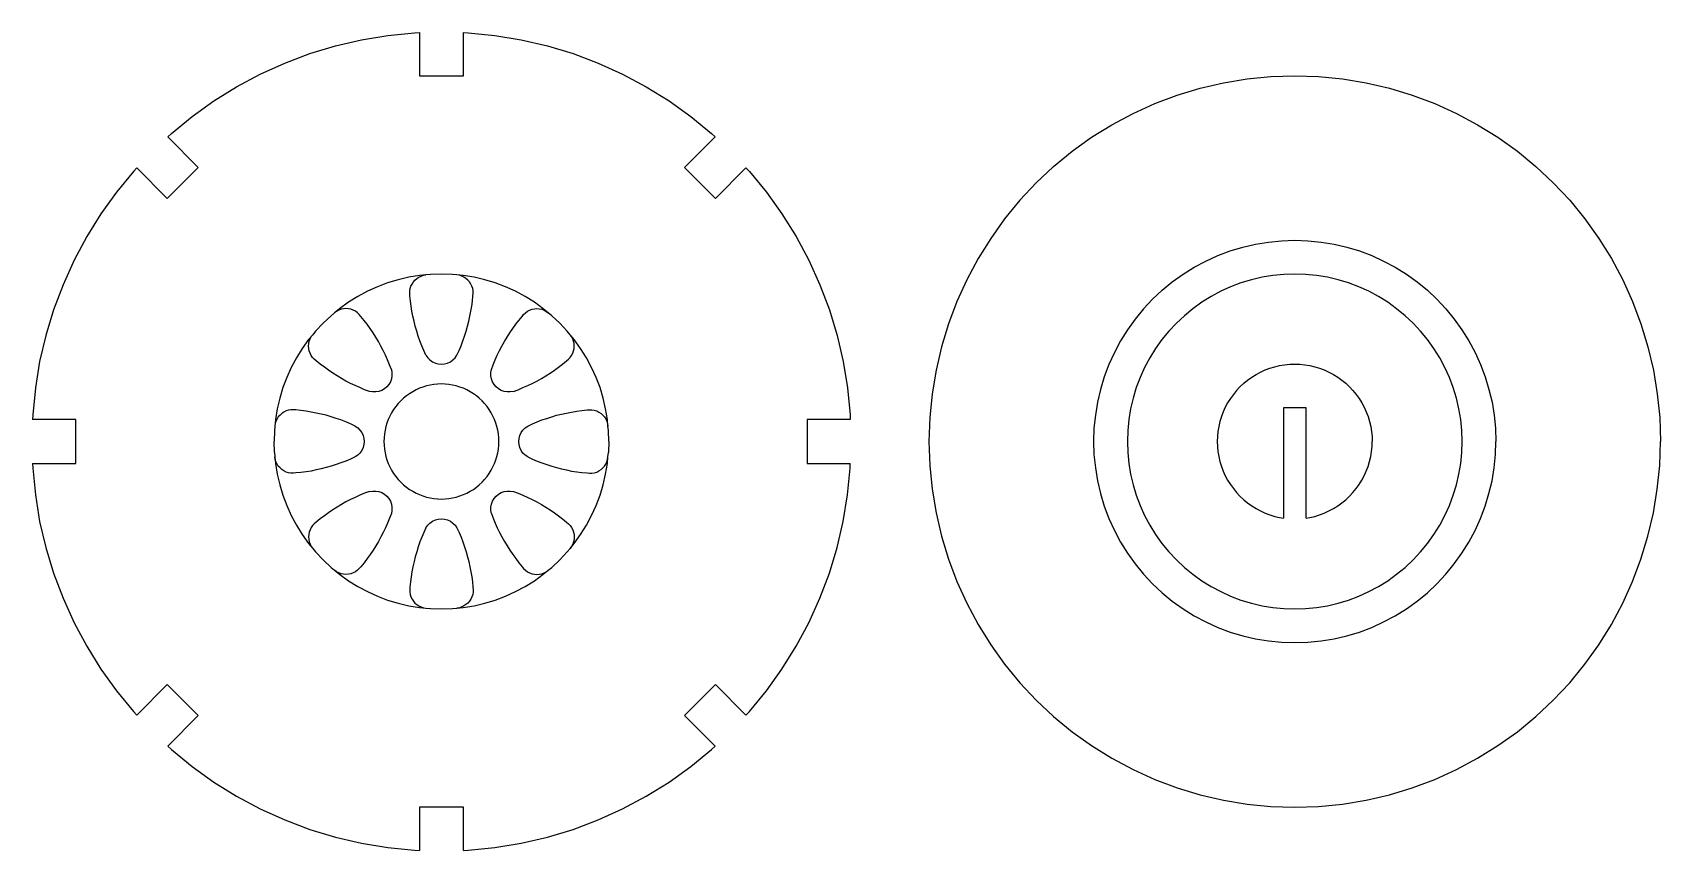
# Model space of a CAD drawing. Extents: x -264 to 264, y -276 to 276.
# Drawn here: x 111.2 to 254.2, y 204.6 to 276.5 of the extents above; entities that cross this region are included whole.
import ezdxf

# ---------------------------------------------------------------- set-up
doc = ezdxf.new("R2010")
doc.units = 0
doc.header["$MEASUREMENT"] = 0
doc.layers.get('0').update_dxf_attribs({"linetype": 'CONTINUOUS'})

msp = doc.modelspace()

# ---------------------------------------------------------------- linework, layer by layer
for p, q in [((140.1, 275.83), (142.42, 276.21)), ((142.42, 276.21), (144.76, 276.44)), ((144.76, 276.44), (145.19, 276.46)), ((145.19, 276.46), (145.19, 272.67)), ((149.04, 276.46), (149.47, 276.44)), ((149.04, 272.67), (149.04, 276.46)), ((149.47, 276.44), (151.81, 276.21)), ((151.81, 276.21), (154.13, 275.83)), ((133.35, 273.78), (135.55, 274.61)), ((135.55, 274.61), (137.8, 275.3)), ((137.8, 275.3), (140.1, 275.83)), ((154.13, 275.83), (156.42, 275.3)), ((156.42, 275.3), (158.68, 274.61)), ((158.68, 274.61), (160.88, 273.78)), ((131.2, 272.81), (133.35, 273.78)), ((160.88, 273.78), (163.02, 272.81)), ((127.13, 270.46), (129.13, 271.7)), ((129.13, 271.7), (131.2, 272.81)), ((145.19, 272.67), (149.04, 272.67)), ((163.02, 272.81), (165.1, 271.7)), ((165.1, 271.7), (167.1, 270.46)), ((213.74, 271.57), (215.79, 272.05)), ((215.79, 272.05), (217.86, 272.39)), ((217.86, 272.39), (219.95, 272.6)), ((219.95, 272.6), (222.05, 272.67)), ((222.05, 272.67), (224.15, 272.6)), ((224.15, 272.6), (226.24, 272.39)), ((226.24, 272.39), (228.32, 272.05)), ((228.32, 272.05), (230.36, 271.57)), ((125.22, 269.09), (127.13, 270.46)), ((167.1, 270.46), (169.01, 269.09)), ((207.85, 269.36), (209.76, 270.22)), ((209.76, 270.22), (211.73, 270.96)), ((211.73, 270.96), (213.74, 271.57)), ((230.36, 271.57), (232.37, 270.96)), ((232.37, 270.96), (234.34, 270.22)), ((234.34, 270.22), (236.26, 269.36)), ((123.4, 267.6), (125.22, 269.09)), ((169.01, 269.09), (170.83, 267.6)), ((205.99, 268.36), (207.85, 269.36)), ((236.26, 269.36), (238.11, 268.36)), ((123.08, 267.3), (123.4, 267.6)), ((170.83, 267.6), (171.14, 267.3)), ((204.21, 267.26), (205.99, 268.36)), ((238.11, 268.36), (239.89, 267.26)), ((125.76, 264.62), (123.08, 267.3)), ((171.14, 267.3), (168.46, 264.62)), ((200.88, 264.7), (202.5, 266.03)), ((202.5, 266.03), (204.21, 267.26)), ((239.89, 267.26), (241.6, 266.03)), ((241.6, 266.03), (243.23, 264.7)), ((120.36, 264.58), (120.07, 264.27)), ((120.36, 264.58), (123.04, 261.9)), ((123.04, 261.9), (125.76, 264.62)), ((168.46, 264.62), (171.18, 261.9)), ((171.18, 261.9), (173.86, 264.58)), ((173.86, 264.58), (174.16, 264.27)), ((199.34, 263.26), (200.88, 264.7)), ((243.23, 264.7), (244.76, 263.26)), ((120.07, 264.27), (118.58, 262.45)), ((174.16, 264.27), (175.65, 262.45)), ((199.34, 263.26), (197.9, 261.73)), ((244.76, 263.26), (246.2, 261.73)), ((118.58, 262.45), (117.21, 260.54)), ((175.65, 262.45), (177.02, 260.54)), ((197.9, 261.73), (196.57, 260.1)), ((246.2, 261.73), (247.53, 260.1)), ((117.21, 260.54), (115.96, 258.54)), ((177.02, 260.54), (178.27, 258.54)), ((196.57, 260.1), (195.35, 258.39)), ((247.53, 260.1), (248.76, 258.39)), ((115.96, 258.54), (114.85, 256.46)), ((178.27, 258.54), (179.37, 256.46)), ((195.35, 258.39), (194.24, 256.61)), ((216.37, 257.28), (217.48, 257.61)), ((217.48, 257.61), (218.6, 257.88)), ((218.6, 257.88), (219.75, 258.06)), ((219.75, 258.06), (220.9, 258.18)), ((220.9, 258.18), (222.05, 258.22)), ((222.05, 258.22), (223.21, 258.18)), ((223.21, 258.18), (224.36, 258.06)), ((224.36, 258.06), (225.5, 257.88)), ((225.5, 257.88), (226.62, 257.61)), ((226.62, 257.61), (227.73, 257.28)), ((248.76, 258.39), (249.86, 256.61)), ((114.85, 256.46), (113.88, 254.32)), ((179.37, 256.46), (180.35, 254.32)), ((194.24, 256.61), (193.25, 254.76)), ((213.22, 255.85), (214.24, 256.39)), ((214.24, 256.39), (215.29, 256.87)), ((215.29, 256.87), (216.37, 257.28)), ((227.73, 257.28), (228.81, 256.87)), ((228.81, 256.87), (229.86, 256.39)), ((229.86, 256.39), (230.88, 255.85)), ((249.86, 256.61), (250.86, 254.76)), ((142.39, 254.47), (141.49, 254.13)), ((143.31, 254.75), (142.39, 254.47)), ((144.25, 254.97), (143.31, 254.75)), ((145.19, 255.13), (144.25, 254.97)), ((144.53, 254.38), (144.65, 254.56)), ((144.65, 254.56), (144.79, 254.73)), ((144.79, 254.73), (144.95, 254.87)), ((144.95, 254.87), (145.14, 254.99)), ((145.14, 254.99), (145.33, 255.08)), ((145.75, 255.18), (145.19, 255.13)), ((145.33, 255.08), (145.54, 255.15)), ((145.54, 255.15), (145.75, 255.18)), ((146.15, 255.22), (145.75, 255.18)), ((147.11, 255.25), (146.15, 255.22)), ((148.08, 255.22), (147.11, 255.25)), ((148.47, 255.18), (148.08, 255.22)), ((149.03, 255.13), (148.47, 255.18)), ((148.69, 255.15), (148.47, 255.18)), ((148.9, 255.08), (148.69, 255.15)), ((149.09, 254.99), (148.9, 255.08)), ((149.98, 254.97), (149.03, 255.13)), ((149.27, 254.87), (149.09, 254.99)), ((149.44, 254.73), (149.27, 254.87)), ((149.58, 254.56), (149.44, 254.73)), ((149.7, 254.38), (149.58, 254.56)), ((150.92, 254.75), (149.98, 254.97)), ((151.84, 254.47), (150.92, 254.75)), ((152.74, 254.13), (151.84, 254.47)), ((193.25, 254.76), (192.38, 252.84)), ((210.4, 253.83), (211.3, 254.56)), ((211.3, 254.56), (212.24, 255.24)), ((212.24, 255.24), (213.22, 255.85)), ((217.33, 254.47), (216.42, 254.13)), ((218.25, 254.75), (217.33, 254.47)), ((219.18, 254.97), (218.25, 254.75)), ((220.13, 255.13), (219.18, 254.97)), ((221.09, 255.22), (220.13, 255.13)), ((222.05, 255.25), (221.09, 255.22)), ((223.01, 255.22), (222.05, 255.25)), ((223.97, 255.13), (223.01, 255.22)), ((224.92, 254.97), (223.97, 255.13)), ((225.86, 254.75), (224.92, 254.97)), ((226.78, 254.47), (225.86, 254.75)), ((227.68, 254.13), (226.78, 254.47)), ((230.88, 255.85), (231.86, 255.24)), ((231.86, 255.24), (232.8, 254.56)), ((232.8, 254.56), (233.7, 253.83)), ((250.86, 254.76), (251.72, 252.84)), ((113.88, 254.32), (113.05, 252.11)), ((139.76, 253.28), (138.95, 252.78)), ((140.61, 253.74), (139.76, 253.28)), ((141.49, 254.13), (140.61, 253.74)), ((144.33, 253.77), (144.37, 253.98)), ((144.33, 253.55), (144.33, 253.77)), ((144.35, 253.33), (144.33, 253.55)), ((144.39, 252.88), (144.35, 253.33)), ((144.37, 253.98), (144.44, 254.19)), ((144.44, 254.19), (144.53, 254.38)), ((149.79, 254.19), (149.7, 254.38)), ((149.86, 253.98), (149.79, 254.19)), ((149.83, 252.88), (149.88, 253.33)), ((149.89, 253.77), (149.86, 253.98)), ((149.88, 253.33), (149.9, 253.55)), ((149.9, 253.55), (149.89, 253.77)), ((153.62, 253.74), (152.74, 254.13)), ((154.46, 253.28), (153.62, 253.74)), ((155.28, 252.78), (154.46, 253.28)), ((180.35, 254.32), (181.18, 252.11)), ((209.56, 253.04), (210.4, 253.83)), ((214.7, 253.28), (213.88, 252.78)), ((215.55, 253.74), (214.7, 253.28)), ((216.42, 254.13), (215.55, 253.74)), ((228.55, 253.74), (227.68, 254.13)), ((229.4, 253.28), (228.55, 253.74)), ((230.22, 252.78), (229.4, 253.28)), ((233.7, 253.83), (234.54, 253.04)), ((113.05, 252.11), (112.37, 249.86)), ((137.73, 251.86), (137.42, 251.6)), ((138.16, 252.21), (137.73, 251.86)), ((137.91, 251.98), (137.73, 251.86)), ((138.1, 252.09), (137.91, 251.98)), ((138.3, 252.16), (138.1, 252.09)), ((138.95, 252.78), (138.16, 252.21)), ((138.52, 252.2), (138.3, 252.16)), ((138.73, 252.22), (138.52, 252.2)), ((138.95, 252.2), (138.73, 252.22)), ((139.16, 252.16), (138.95, 252.2)), ((139.37, 252.09), (139.16, 252.16)), ((139.56, 251.99), (139.37, 252.09)), ((139.74, 251.86), (139.56, 251.99)), ((139.89, 251.71), (139.74, 251.86)), ((140.03, 251.54), (139.89, 251.71)), ((144.45, 252.44), (144.39, 252.88)), ((144.52, 251.99), (144.45, 252.44)), ((144.61, 251.55), (144.52, 251.99)), ((149.62, 251.55), (149.7, 251.99)), ((149.7, 251.99), (149.77, 252.44)), ((149.77, 252.44), (149.83, 252.88)), ((154.2, 251.54), (154.33, 251.71)), ((154.33, 251.71), (154.49, 251.86)), ((154.49, 251.86), (154.67, 251.99)), ((154.67, 251.99), (154.86, 252.09)), ((154.86, 252.09), (155.07, 252.16)), ((155.07, 252.16), (155.28, 252.2)), ((156.06, 252.21), (155.28, 252.78)), ((155.28, 252.2), (155.5, 252.22)), ((155.5, 252.22), (155.71, 252.2)), ((155.71, 252.2), (155.92, 252.16)), ((155.92, 252.16), (156.13, 252.09)), ((156.5, 251.86), (156.06, 252.21)), ((156.13, 252.09), (156.32, 251.98)), ((156.32, 251.98), (156.5, 251.86)), ((156.81, 251.6), (156.5, 251.86)), ((181.18, 252.11), (181.86, 249.86)), ((192.38, 252.84), (191.64, 250.87)), ((208.77, 252.2), (208.04, 251.3)), ((209.56, 253.04), (208.77, 252.2)), ((213.1, 252.21), (212.36, 251.6)), ((213.88, 252.78), (213.1, 252.21)), ((231, 252.21), (230.22, 252.78)), ((231.74, 251.6), (231, 252.21)), ((234.54, 253.04), (235.33, 252.2)), ((235.33, 252.2), (236.06, 251.3)), ((251.72, 252.84), (252.46, 250.87)), ((136.06, 250.24), (135.81, 249.93)), ((136.06, 250.24), (136.72, 250.95)), ((137.42, 251.6), (136.72, 250.95)), ((140.32, 251.19), (140.03, 251.54)), ((140.59, 250.84), (140.32, 251.19)), ((140.86, 250.47), (140.59, 250.84)), ((141.11, 250.1), (140.86, 250.47)), ((144.71, 251.11), (144.61, 251.55)), ((144.82, 250.67), (144.71, 251.11)), ((144.94, 250.23), (144.82, 250.67)), ((145.08, 249.8), (144.94, 250.23)), ((149.15, 249.8), (149.28, 250.23)), ((149.28, 250.23), (149.41, 250.67)), ((149.41, 250.67), (149.52, 251.11)), ((149.52, 251.11), (149.62, 251.55)), ((153.12, 250.1), (153.37, 250.47)), ((153.37, 250.47), (153.64, 250.84)), ((153.64, 250.84), (153.91, 251.19)), ((153.91, 251.19), (154.2, 251.54)), ((157.51, 250.95), (156.81, 251.6)), ((158.17, 250.24), (157.51, 250.95)), ((158.42, 249.93), (158.17, 250.24)), ((191.64, 250.87), (191.03, 248.86)), ((207.36, 250.36), (206.75, 249.38)), ((208.04, 251.3), (207.36, 250.36)), ((211, 250.24), (210.39, 249.5)), ((211.66, 250.95), (211, 250.24)), ((212.36, 251.6), (211.66, 250.95)), ((232.45, 250.95), (231.74, 251.6)), ((233.1, 250.24), (232.45, 250.95)), ((233.72, 249.5), (233.1, 250.24)), ((236.06, 251.3), (236.74, 250.36)), ((236.74, 250.36), (237.35, 249.38)), ((252.46, 250.87), (253.07, 248.86)), ((112.37, 249.86), (111.83, 247.57)), ((135.45, 249.5), (134.89, 248.72)), ((135.81, 249.93), (135.45, 249.5)), ((135.45, 248.93), (135.46, 249.15)), ((135.46, 248.72), (135.45, 248.93)), ((135.46, 249.15), (135.51, 249.36)), ((135.51, 249.36), (135.58, 249.57)), ((135.58, 249.57), (135.68, 249.76)), ((135.68, 249.76), (135.81, 249.93)), ((141.35, 249.72), (141.11, 250.1)), ((141.58, 249.33), (141.35, 249.72)), ((141.8, 248.93), (141.58, 249.33)), ((142.01, 248.53), (141.8, 248.93)), ((145.23, 249.38), (145.08, 249.8)), ((145.39, 248.95), (145.23, 249.38)), ((145.57, 248.54), (145.39, 248.95)), ((148.66, 248.54), (148.84, 248.95)), ((148.84, 248.95), (149, 249.38)), ((149, 249.38), (149.15, 249.8)), ((152.22, 248.53), (152.42, 248.93)), ((152.42, 248.93), (152.64, 249.33)), ((152.64, 249.33), (152.88, 249.72)), ((152.88, 249.72), (153.12, 250.1)), ((158.78, 249.5), (158.42, 249.93)), ((158.55, 249.76), (158.42, 249.93)), ((158.65, 249.57), (158.55, 249.76)), ((158.72, 249.36), (158.65, 249.57)), ((158.77, 249.15), (158.72, 249.36)), ((158.78, 248.93), (158.77, 249.15)), ((158.77, 248.72), (158.78, 248.93)), ((159.34, 248.72), (158.78, 249.5)), ((181.86, 249.86), (182.39, 247.57)), ((191.03, 248.86), (190.55, 246.82)), ((206.75, 249.38), (206.21, 248.36)), ((210.39, 249.5), (209.83, 248.72)), ((234.28, 248.72), (233.72, 249.5)), ((237.35, 249.38), (237.89, 248.36)), ((253.07, 248.86), (253.55, 246.82)), ((111.83, 247.57), (111.45, 245.25)), ((134.38, 247.9), (133.93, 247.05)), ((134.89, 248.72), (134.38, 247.9)), ((135.5, 248.5), (135.46, 248.72)), ((135.58, 248.3), (135.5, 248.5)), ((135.68, 248.11), (135.58, 248.3)), ((135.8, 247.93), (135.68, 248.11)), ((135.95, 247.77), (135.8, 247.93)), ((136.12, 247.63), (135.95, 247.77)), ((136.47, 247.35), (136.12, 247.63)), ((136.83, 247.07), (136.47, 247.35)), ((142.21, 248.12), (142.01, 248.53)), ((142.39, 247.71), (142.21, 248.12)), ((142.56, 247.29), (142.39, 247.71)), ((145.75, 248.13), (145.57, 248.54)), ((145.75, 248.13), (145.91, 247.9)), ((145.91, 247.9), (146.1, 247.71)), ((146.1, 247.71), (146.33, 247.55)), ((146.33, 247.55), (146.58, 247.43)), ((146.58, 247.43), (146.84, 247.36)), ((146.84, 247.36), (147.11, 247.34)), ((147.11, 247.34), (147.39, 247.36)), ((147.39, 247.36), (147.65, 247.43)), ((147.65, 247.43), (147.9, 247.55)), ((147.9, 247.55), (148.12, 247.71)), ((148.12, 247.71), (148.32, 247.9)), ((148.32, 247.9), (148.47, 248.13)), ((148.47, 248.13), (148.66, 248.54)), ((151.67, 247.29), (151.84, 247.71)), ((151.84, 247.71), (152.02, 248.12)), ((152.02, 248.12), (152.22, 248.53)), ((157.4, 247.07), (157.76, 247.35)), ((157.76, 247.35), (158.11, 247.63)), ((158.11, 247.63), (158.28, 247.77)), ((158.28, 247.77), (158.42, 247.93)), ((158.42, 247.93), (158.55, 248.11)), ((158.55, 248.11), (158.65, 248.3)), ((158.65, 248.3), (158.72, 248.5)), ((158.72, 248.5), (158.77, 248.72)), ((159.85, 247.9), (159.34, 248.72)), ((160.3, 247.05), (159.85, 247.9)), ((182.39, 247.57), (182.78, 245.25)), ((206.21, 248.36), (205.73, 247.31)), ((209.32, 247.9), (208.87, 247.05)), ((209.83, 248.72), (209.32, 247.9)), ((221.16, 247.29), (221.61, 247.34)), ((221.61, 247.34), (222.05, 247.35)), ((222.05, 247.35), (222.5, 247.34)), ((222.5, 247.34), (222.94, 247.29)), ((234.78, 247.9), (234.28, 248.72)), ((235.24, 247.05), (234.78, 247.9)), ((237.89, 248.36), (238.37, 247.31)), ((133.53, 246.18), (133.19, 245.28)), ((133.93, 247.05), (133.53, 246.18)), ((137.19, 246.81), (136.83, 247.07)), ((137.57, 246.56), (137.19, 246.81)), ((137.95, 246.31), (137.57, 246.56)), ((138.34, 246.08), (137.95, 246.31)), ((138.73, 245.86), (138.34, 246.08)), ((142.72, 246.87), (142.56, 247.29)), ((142.72, 246.06), (142.63, 245.8)), ((142.72, 246.87), (142.77, 246.6)), ((142.77, 246.33), (142.72, 246.06)), ((142.77, 246.6), (142.77, 246.33)), ((151.46, 246.6), (151.51, 246.87)), ((151.46, 246.33), (151.46, 246.6)), ((151.51, 246.06), (151.46, 246.33)), ((151.51, 246.87), (151.67, 247.29)), ((151.6, 245.8), (151.51, 246.06)), ((155.49, 245.86), (155.89, 246.08)), ((155.89, 246.08), (156.28, 246.31)), ((156.28, 246.31), (156.66, 246.56)), ((156.66, 246.56), (157.03, 246.81)), ((157.03, 246.81), (157.4, 247.07)), ((160.7, 246.18), (160.3, 247.05)), ((161.04, 245.28), (160.7, 246.18)), ((190.55, 246.82), (190.21, 244.74)), ((205.32, 246.23), (204.99, 245.12)), ((205.73, 247.31), (205.32, 246.23)), ((208.47, 246.18), (208.13, 245.28)), ((208.87, 247.05), (208.47, 246.18)), ((217.57, 245.66), (217.91, 245.95)), ((217.91, 245.95), (218.27, 246.21)), ((218.27, 246.21), (218.65, 246.44)), ((218.65, 246.44), (219.04, 246.65)), ((219.04, 246.65), (219.45, 246.83)), ((219.45, 246.83), (219.87, 246.99)), ((219.87, 246.99), (220.29, 247.12)), ((220.29, 247.12), (220.72, 247.22)), ((220.72, 247.22), (221.16, 247.29)), ((222.94, 247.29), (223.38, 247.22)), ((223.38, 247.22), (223.81, 247.12)), ((223.81, 247.12), (224.24, 246.99)), ((224.24, 246.99), (224.65, 246.83)), ((224.65, 246.83), (225.06, 246.65)), ((225.06, 246.65), (225.45, 246.44)), ((225.45, 246.44), (225.83, 246.21)), ((225.83, 246.21), (226.19, 245.95)), ((226.19, 245.95), (226.54, 245.66)), ((235.63, 246.18), (235.24, 247.05)), ((235.97, 245.28), (235.63, 246.18)), ((238.37, 247.31), (238.78, 246.23)), ((238.78, 246.23), (239.11, 245.12)), ((253.55, 246.82), (253.89, 244.74)), ((111.45, 245.25), (111.22, 242.9)), ((133.19, 245.28), (132.91, 244.36)), ((139.13, 245.65), (138.73, 245.86)), ((139.54, 245.46), (139.13, 245.65)), ((139.95, 245.28), (139.54, 245.46)), ((140.37, 245.1), (139.95, 245.28)), ((140.8, 244.95), (140.37, 245.1)), ((141.06, 244.9), (140.8, 244.95)), ((141.34, 244.9), (141.06, 244.9)), ((141.61, 244.95), (141.34, 244.9)), ((141.87, 245.04), (141.61, 244.95)), ((142.1, 245.18), (141.87, 245.04)), ((142.31, 245.35), (142.1, 245.18)), ((142.49, 245.56), (142.31, 245.35)), ((142.63, 245.8), (142.49, 245.56)), ((144.04, 244.56), (143.78, 244.35)), ((144.31, 244.75), (144.04, 244.56)), ((144.59, 244.92), (144.31, 244.75)), ((144.88, 245.08), (144.59, 244.92)), ((145.18, 245.22), (144.88, 245.08)), ((145.49, 245.33), (145.18, 245.22)), ((145.81, 245.43), (145.49, 245.33)), ((146.13, 245.5), (145.81, 245.43)), ((146.45, 245.56), (146.13, 245.5)), ((146.78, 245.59), (146.45, 245.56)), ((147.11, 245.6), (146.78, 245.59)), ((147.44, 245.59), (147.11, 245.6)), ((147.77, 245.56), (147.44, 245.59)), ((148.1, 245.5), (147.77, 245.56)), ((148.42, 245.43), (148.1, 245.5)), ((148.74, 245.33), (148.42, 245.43)), ((149.05, 245.22), (148.74, 245.33)), ((149.35, 245.08), (149.05, 245.22)), ((149.64, 244.92), (149.35, 245.08)), ((149.92, 244.75), (149.64, 244.92)), ((150.19, 244.56), (149.92, 244.75)), ((150.44, 244.35), (150.19, 244.56)), ((151.74, 245.56), (151.6, 245.8)), ((151.91, 245.35), (151.74, 245.56)), ((152.12, 245.18), (151.91, 245.35)), ((152.36, 245.04), (152.12, 245.18)), ((152.62, 244.95), (152.36, 245.04)), ((152.89, 244.9), (152.62, 244.95)), ((153.16, 244.9), (152.89, 244.9)), ((153.43, 244.95), (153.16, 244.9)), ((153.43, 244.95), (153.85, 245.1)), ((153.85, 245.1), (154.27, 245.28)), ((154.27, 245.28), (154.69, 245.46)), ((154.69, 245.46), (155.09, 245.65)), ((155.09, 245.65), (155.49, 245.86)), ((161.31, 244.36), (161.04, 245.28)), ((182.78, 245.25), (183.01, 242.9)), ((190.21, 244.74), (190, 242.65)), ((204.99, 245.12), (204.73, 244)), ((208.13, 245.28), (207.85, 244.36)), ((216.66, 244.69), (216.4, 244.33)), ((216.94, 245.04), (216.66, 244.69)), ((217.24, 245.36), (216.94, 245.04)), ((217.24, 245.36), (217.57, 245.66)), ((226.54, 245.66), (226.86, 245.36)), ((226.86, 245.36), (227.16, 245.04)), ((227.16, 245.04), (227.45, 244.69)), ((227.45, 244.69), (227.71, 244.33)), ((236.25, 244.36), (235.97, 245.28)), ((239.11, 245.12), (239.38, 244)), ((253.89, 244.74), (254.1, 242.65)), ((132.69, 243.42), (132.54, 242.47)), ((132.91, 244.36), (132.69, 243.42)), ((133.28, 243.14), (133.1, 243.02)), ((133.48, 243.23), (133.28, 243.14)), ((133.68, 243.29), (133.48, 243.23)), ((133.9, 243.33), (133.68, 243.29)), ((134.12, 243.34), (133.9, 243.33)), ((134.33, 243.32), (134.12, 243.34)), ((134.78, 243.27), (134.33, 243.32)), ((135.23, 243.21), (134.78, 243.27)), ((135.67, 243.14), (135.23, 243.21)), ((136.12, 243.05), (135.67, 243.14)), ((136.56, 242.96), (136.12, 243.05)), ((142.74, 243.08), (142.58, 242.78)), ((142.91, 243.36), (142.74, 243.08)), ((143.11, 243.63), (142.91, 243.36)), ((143.32, 243.88), (143.11, 243.63)), ((143.54, 244.12), (143.32, 243.88)), ((143.78, 244.35), (143.54, 244.12)), ((150.68, 244.12), (150.44, 244.35)), ((150.91, 243.88), (150.68, 244.12)), ((151.12, 243.63), (150.91, 243.88)), ((151.31, 243.36), (151.12, 243.63)), ((151.49, 243.08), (151.31, 243.36)), ((151.64, 242.78), (151.49, 243.08)), ((157.67, 242.96), (158.11, 243.05)), ((158.11, 243.05), (158.55, 243.14)), ((158.55, 243.14), (159, 243.21)), ((159, 243.21), (159.45, 243.27)), ((159.45, 243.27), (159.9, 243.32)), ((159.9, 243.32), (160.11, 243.34)), ((160.11, 243.34), (160.33, 243.33)), ((160.33, 243.33), (160.54, 243.29)), ((160.54, 243.29), (160.75, 243.23)), ((160.75, 243.23), (160.95, 243.14)), ((160.95, 243.14), (161.13, 243.02)), ((161.53, 243.42), (161.31, 244.36)), ((161.69, 242.47), (161.53, 243.42)), ((204.73, 244), (204.54, 242.86)), ((207.63, 243.42), (207.47, 242.47)), ((207.85, 244.36), (207.63, 243.42)), ((215.77, 243.15), (215.61, 242.74)), ((215.95, 243.56), (215.77, 243.15)), ((216.16, 243.95), (215.95, 243.56)), ((216.4, 244.33), (216.16, 243.95)), ((221.05, 243.5), (221.05, 233.83)), ((223.05, 243.5), (221.05, 243.5)), ((223.05, 233.83), (223.05, 243.5)), ((227.71, 244.33), (227.94, 243.95)), ((227.94, 243.95), (228.15, 243.56)), ((228.15, 243.56), (228.33, 243.15)), ((228.33, 243.15), (228.49, 242.74)), ((236.47, 243.42), (236.25, 244.36)), ((236.63, 242.47), (236.47, 243.42)), ((239.38, 244), (239.56, 242.86)), ((111.22, 242.9), (111.21, 242.47)), ((115, 242.47), (111.21, 242.47)), ((115, 238.63), (115, 242.47)), ((132.48, 241.91), (132.44, 241.51)), ((132.54, 242.47), (132.48, 241.91)), ((132.52, 242.13), (132.48, 241.91)), ((132.58, 242.33), (132.52, 242.13)), ((132.68, 242.53), (132.58, 242.33)), ((132.79, 242.71), (132.68, 242.53)), ((132.94, 242.87), (132.79, 242.71)), ((133.1, 243.02), (132.94, 242.87)), ((137, 242.85), (136.56, 242.96)), ((137.43, 242.72), (137, 242.85)), ((137.86, 242.58), (137.43, 242.72)), ((138.29, 242.44), (137.86, 242.58)), ((138.71, 242.27), (138.29, 242.44)), ((139.13, 242.1), (138.71, 242.27)), ((139.54, 241.91), (139.13, 242.1)), ((139.54, 241.91), (139.76, 241.75)), ((139.76, 241.75), (139.96, 241.56)), ((142.24, 241.86), (142.16, 241.54)), ((142.33, 242.17), (142.24, 241.86)), ((142.45, 242.48), (142.33, 242.17)), ((142.58, 242.78), (142.45, 242.48)), ((151.78, 242.48), (151.64, 242.78)), ((151.9, 242.17), (151.78, 242.48)), ((151.99, 241.86), (151.9, 242.17)), ((152.07, 241.54), (151.99, 241.86)), ((154.27, 241.56), (154.46, 241.75)), ((154.46, 241.75), (154.69, 241.91)), ((154.69, 241.91), (155.1, 242.1)), ((155.1, 242.1), (155.52, 242.27)), ((155.52, 242.27), (155.94, 242.44)), ((155.94, 242.44), (156.36, 242.58)), ((156.36, 242.58), (156.8, 242.72)), ((156.8, 242.72), (157.23, 242.85)), ((157.23, 242.85), (157.67, 242.96)), ((161.13, 243.02), (161.29, 242.87)), ((161.29, 242.87), (161.43, 242.71)), ((161.43, 242.71), (161.55, 242.53)), ((161.55, 242.53), (161.64, 242.33)), ((161.64, 242.33), (161.71, 242.13)), ((161.74, 241.91), (161.69, 242.47)), ((161.71, 242.13), (161.74, 241.91)), ((161.78, 241.51), (161.74, 241.91)), ((179.23, 242.47), (179.23, 238.63)), ((183.02, 242.47), (179.23, 242.47)), ((183.01, 242.9), (183.02, 242.47)), ((190, 242.65), (189.93, 240.55)), ((204.42, 241.71), (204.39, 240.55)), ((204.54, 242.86), (204.42, 241.71)), ((207.47, 242.47), (207.38, 241.51)), ((215.38, 241.88), (215.31, 241.44)), ((215.48, 242.31), (215.38, 241.88)), ((215.61, 242.74), (215.48, 242.31)), ((228.49, 242.74), (228.62, 242.31)), ((228.62, 242.31), (228.72, 241.88)), ((228.72, 241.88), (228.79, 241.44)), ((236.72, 241.51), (236.63, 242.47)), ((239.56, 242.86), (239.68, 241.71)), ((239.68, 241.71), (239.72, 240.55)), ((254.1, 242.65), (254.17, 240.55)), ((132.44, 241.51), (132.41, 240.55)), ((132.44, 239.59), (132.41, 240.55)), ((139.96, 241.56), (140.11, 241.34)), ((140.11, 241.34), (140.23, 241.09)), ((140.23, 241.09), (140.3, 240.82)), ((140.3, 240.28), (140.23, 240.01)), ((140.3, 240.82), (140.32, 240.55)), ((140.32, 240.55), (140.3, 240.28)), ((142.07, 240.88), (142.06, 240.55)), ((142.06, 240.55), (142.07, 240.22)), ((142.11, 241.21), (142.07, 240.88)), ((142.07, 240.22), (142.11, 239.89)), ((142.16, 241.54), (142.11, 241.21)), ((152.12, 241.21), (152.07, 241.54)), ((152.15, 240.88), (152.12, 241.21)), ((152.12, 239.89), (152.15, 240.22)), ((152.16, 240.55), (152.15, 240.88)), ((152.15, 240.22), (152.16, 240.55)), ((153.9, 240.55), (153.93, 240.82)), ((153.93, 240.28), (153.9, 240.55)), ((153.93, 240.82), (154, 241.09)), ((154, 240.01), (153.93, 240.28)), ((154, 241.09), (154.11, 241.34)), ((154.11, 241.34), (154.27, 241.56)), ((161.82, 240.55), (161.78, 241.51)), ((161.82, 240.55), (161.78, 239.59)), ((189.93, 240.55), (190, 238.45)), ((204.39, 240.55), (204.42, 239.4)), ((207.38, 241.51), (207.35, 240.55)), ((207.35, 240.55), (207.38, 239.59)), ((215.26, 241), (215.25, 240.55)), ((215.25, 240.55), (215.26, 240.11)), ((215.31, 241.44), (215.26, 241)), ((228.79, 241.44), (228.84, 241)), ((228.84, 241), (228.85, 240.55)), ((228.84, 240.11), (228.85, 240.55)), ((236.75, 240.55), (236.72, 241.51)), ((236.72, 239.59), (236.75, 240.55)), ((239.68, 239.4), (239.72, 240.55)), ((254.1, 238.45), (254.17, 240.55)), ((132.44, 239.59), (132.48, 239.19)), ((132.48, 239.19), (132.54, 238.63)), ((132.52, 238.98), (132.48, 239.19)), ((132.58, 238.77), (132.52, 238.98)), ((132.68, 238.57), (132.58, 238.77)), ((138.71, 238.83), (138.29, 238.67)), ((139.13, 239), (138.71, 238.83)), ((139.54, 239.19), (139.13, 239)), ((139.76, 239.35), (139.54, 239.19)), ((139.96, 239.54), (139.76, 239.35)), ((140.11, 239.77), (139.96, 239.54)), ((140.23, 240.01), (140.11, 239.77)), ((142.11, 239.89), (142.16, 239.57)), ((142.16, 239.57), (142.24, 239.24)), ((142.24, 239.24), (142.33, 238.93)), ((142.33, 238.93), (142.45, 238.62)), ((151.78, 238.62), (151.9, 238.93)), ((151.9, 238.93), (151.99, 239.24)), ((151.99, 239.24), (152.07, 239.57)), ((152.07, 239.57), (152.12, 239.89)), ((154.11, 239.77), (154, 240.01)), ((154.27, 239.54), (154.11, 239.77)), ((154.46, 239.35), (154.27, 239.54)), ((154.69, 239.19), (154.46, 239.35)), ((154.69, 239.19), (155.1, 239)), ((155.1, 239), (155.52, 238.83)), ((155.52, 238.83), (155.94, 238.67)), ((161.55, 238.57), (161.64, 238.77)), ((161.64, 238.77), (161.71, 238.98)), ((161.69, 238.63), (161.74, 239.19)), ((161.71, 238.98), (161.74, 239.19)), ((161.74, 239.19), (161.78, 239.59)), ((204.42, 239.4), (204.54, 238.25)), ((207.38, 239.59), (207.47, 238.63)), ((215.26, 240.11), (215.31, 239.66)), ((215.31, 239.66), (215.38, 239.22)), ((215.38, 239.22), (215.48, 238.79)), ((215.48, 238.79), (215.61, 238.36)), ((228.49, 238.36), (228.62, 238.79)), ((228.62, 238.79), (228.72, 239.22)), ((228.72, 239.22), (228.79, 239.66)), ((228.79, 239.66), (228.84, 240.11)), ((236.63, 238.63), (236.72, 239.59)), ((239.56, 238.25), (239.68, 239.4)), ((111.21, 238.63), (115, 238.63)), ((111.21, 238.63), (111.22, 238.2)), ((111.22, 238.2), (111.45, 235.86)), ((132.54, 238.63), (132.69, 237.68)), ((132.79, 238.39), (132.68, 238.57)), ((132.69, 237.68), (132.91, 236.75)), ((132.94, 238.23), (132.79, 238.39)), ((133.1, 238.08), (132.94, 238.23)), ((133.28, 237.97), (133.1, 238.08)), ((133.48, 237.87), (133.28, 237.97)), ((133.68, 237.81), (133.48, 237.87)), ((133.9, 237.77), (133.68, 237.81)), ((134.12, 237.76), (133.9, 237.77)), ((134.33, 237.79), (134.12, 237.76)), ((134.78, 237.83), (134.33, 237.79)), ((135.23, 237.89), (134.78, 237.83)), ((135.67, 237.96), (135.23, 237.89)), ((136.12, 238.05), (135.67, 237.96)), ((136.56, 238.15), (136.12, 238.05)), ((137, 238.26), (136.56, 238.15)), ((137.43, 238.38), (137, 238.26)), ((137.86, 238.52), (137.43, 238.38)), ((138.29, 238.67), (137.86, 238.52)), ((142.45, 238.62), (142.58, 238.32)), ((142.58, 238.32), (142.74, 238.03)), ((142.74, 238.03), (142.91, 237.75)), ((142.91, 237.75), (143.11, 237.48)), ((143.11, 237.48), (143.32, 237.22)), ((150.91, 237.22), (151.12, 237.48)), ((151.12, 237.48), (151.31, 237.75)), ((151.31, 237.75), (151.49, 238.03)), ((151.49, 238.03), (151.64, 238.32)), ((151.64, 238.32), (151.78, 238.62)), ((155.94, 238.67), (156.36, 238.52)), ((156.36, 238.52), (156.8, 238.38)), ((156.8, 238.38), (157.23, 238.26)), ((157.23, 238.26), (157.67, 238.15)), ((157.67, 238.15), (158.11, 238.05)), ((158.11, 238.05), (158.55, 237.96)), ((158.55, 237.96), (159, 237.89)), ((159, 237.89), (159.45, 237.83)), ((159.45, 237.83), (159.9, 237.79)), ((159.9, 237.79), (160.11, 237.76)), ((160.11, 237.76), (160.33, 237.77)), ((160.33, 237.77), (160.54, 237.81)), ((160.54, 237.81), (160.75, 237.87)), ((160.75, 237.87), (160.95, 237.97)), ((160.95, 237.97), (161.13, 238.08)), ((161.13, 238.08), (161.29, 238.23)), ((161.29, 238.23), (161.43, 238.39)), ((161.31, 236.75), (161.53, 237.68)), ((161.43, 238.39), (161.55, 238.57)), ((161.53, 237.68), (161.69, 238.63)), ((179.23, 238.63), (183.02, 238.63)), ((182.78, 235.86), (183.01, 238.2)), ((183.01, 238.2), (183.02, 238.63)), ((190, 238.45), (190.21, 236.36)), ((204.54, 238.25), (204.73, 237.1)), ((207.47, 238.63), (207.63, 237.68)), ((207.63, 237.68), (207.85, 236.75)), ((215.61, 238.36), (215.77, 237.95)), ((215.77, 237.95), (215.95, 237.54)), ((215.95, 237.54), (216.16, 237.15)), ((227.94, 237.15), (228.15, 237.54)), ((228.15, 237.54), (228.33, 237.95)), ((228.33, 237.95), (228.49, 238.36)), ((236.25, 236.75), (236.47, 237.68)), ((236.47, 237.68), (236.63, 238.63)), ((239.38, 237.1), (239.56, 238.25)), ((253.89, 236.36), (254.1, 238.45)), ((132.91, 236.75), (133.19, 235.83)), ((140.37, 236), (139.95, 235.83)), ((140.8, 236.16), (140.37, 236)), ((140.8, 236.16), (141.06, 236.2)), ((141.06, 236.2), (141.34, 236.2)), ((141.34, 236.2), (141.61, 236.16)), ((141.61, 236.16), (141.87, 236.06)), ((141.87, 236.06), (142.1, 235.93)), ((142.1, 235.93), (142.31, 235.75)), ((143.32, 237.22), (143.54, 236.98)), ((143.54, 236.98), (143.78, 236.75)), ((143.78, 236.75), (144.04, 236.54)), ((144.04, 236.54), (144.31, 236.35)), ((144.31, 236.35), (144.59, 236.18)), ((144.59, 236.18), (144.88, 236.02)), ((144.88, 236.02), (145.18, 235.89)), ((149.05, 235.89), (149.35, 236.02)), ((149.35, 236.02), (149.64, 236.18)), ((149.64, 236.18), (149.92, 236.35)), ((149.92, 236.35), (150.19, 236.54)), ((150.19, 236.54), (150.44, 236.75)), ((150.44, 236.75), (150.68, 236.98)), ((150.68, 236.98), (150.91, 237.22)), ((151.91, 235.75), (152.12, 235.93)), ((152.12, 235.93), (152.36, 236.06)), ((152.36, 236.06), (152.62, 236.16)), ((152.62, 236.16), (152.89, 236.2)), ((152.89, 236.2), (153.16, 236.2)), ((153.16, 236.2), (153.43, 236.16)), ((153.43, 236.16), (153.85, 236)), ((153.85, 236), (154.27, 235.83)), ((161.04, 235.83), (161.31, 236.75)), ((190.21, 236.36), (190.55, 234.29)), ((204.73, 237.1), (204.99, 235.98)), ((204.99, 235.98), (205.32, 234.87)), ((207.85, 236.75), (208.13, 235.83)), ((216.16, 237.15), (216.4, 236.77)), ((216.4, 236.77), (216.66, 236.41)), ((216.66, 236.41), (216.94, 236.07)), ((216.94, 236.07), (217.24, 235.74)), ((226.86, 235.74), (227.16, 236.07)), ((227.16, 236.07), (227.45, 236.41)), ((227.45, 236.41), (227.71, 236.77)), ((227.71, 236.77), (227.94, 237.15)), ((235.97, 235.83), (236.25, 236.75)), ((238.78, 234.87), (239.11, 235.98)), ((239.11, 235.98), (239.38, 237.1)), ((253.55, 234.29), (253.89, 236.36)), ((111.45, 235.86), (111.83, 233.53)), ((133.19, 235.83), (133.53, 234.92)), ((133.53, 234.92), (133.93, 234.05)), ((137.57, 234.55), (137.19, 234.29)), ((137.95, 234.79), (137.57, 234.55)), ((138.34, 235.02), (137.95, 234.79)), ((138.73, 235.24), (138.34, 235.02)), ((139.13, 235.45), (138.73, 235.24)), ((139.54, 235.64), (139.13, 235.45)), ((139.95, 235.83), (139.54, 235.64)), ((142.31, 235.75), (142.49, 235.54)), ((142.49, 235.54), (142.63, 235.3)), ((142.63, 235.3), (142.72, 235.05)), ((142.72, 235.05), (142.77, 234.78)), ((142.77, 234.5), (142.72, 234.23)), ((142.77, 234.78), (142.77, 234.5)), ((145.18, 235.89), (145.49, 235.77)), ((145.49, 235.77), (145.81, 235.67)), ((145.81, 235.67), (146.13, 235.6)), ((146.13, 235.6), (146.45, 235.54)), ((146.45, 235.54), (146.78, 235.51)), ((146.78, 235.51), (147.11, 235.5)), ((147.11, 235.5), (147.44, 235.51)), ((147.44, 235.51), (147.77, 235.54)), ((147.77, 235.54), (148.1, 235.6)), ((148.1, 235.6), (148.42, 235.67)), ((148.42, 235.67), (148.74, 235.77)), ((148.74, 235.77), (149.05, 235.89)), ((151.46, 234.78), (151.51, 235.05)), ((151.46, 234.5), (151.46, 234.78)), ((151.51, 234.23), (151.46, 234.5)), ((151.51, 235.05), (151.6, 235.3)), ((151.6, 235.3), (151.74, 235.54)), ((151.74, 235.54), (151.91, 235.75)), ((154.27, 235.83), (154.69, 235.64)), ((154.69, 235.64), (155.09, 235.45)), ((155.09, 235.45), (155.49, 235.24)), ((155.49, 235.24), (155.89, 235.02)), ((155.89, 235.02), (156.28, 234.79)), ((156.28, 234.79), (156.66, 234.55)), ((156.66, 234.55), (157.03, 234.29)), ((160.3, 234.05), (160.7, 234.92)), ((160.7, 234.92), (161.04, 235.83)), ((182.39, 233.53), (182.78, 235.86)), ((205.32, 234.87), (205.73, 233.79)), ((208.13, 235.83), (208.47, 234.92)), ((208.47, 234.92), (208.87, 234.05)), ((217.24, 235.74), (217.57, 235.44)), ((217.57, 235.44), (217.91, 235.16)), ((217.91, 235.16), (218.27, 234.9)), ((218.27, 234.9), (218.65, 234.66)), ((218.65, 234.66), (219.04, 234.45)), ((225.06, 234.45), (225.45, 234.66)), ((225.45, 234.66), (225.83, 234.9)), ((225.83, 234.9), (226.19, 235.16)), ((226.19, 235.16), (226.54, 235.44)), ((226.54, 235.44), (226.86, 235.74)), ((235.24, 234.05), (235.63, 234.92)), ((235.63, 234.92), (235.97, 235.83)), ((238.37, 233.79), (238.78, 234.87)), ((111.83, 233.53), (112.37, 231.24)), ((133.93, 234.05), (134.38, 233.2)), ((134.38, 233.2), (134.89, 232.38)), ((135.8, 233.17), (135.68, 233)), ((135.95, 233.33), (135.8, 233.17)), ((136.12, 233.47), (135.95, 233.33)), ((136.47, 233.75), (136.12, 233.47)), ((136.83, 234.03), (136.47, 233.75)), ((137.19, 234.29), (136.83, 234.03)), ((142.39, 233.39), (142.21, 232.98)), ((142.56, 233.81), (142.39, 233.39)), ((142.72, 234.23), (142.56, 233.81)), ((145.75, 232.98), (145.91, 233.2)), ((145.91, 233.2), (146.1, 233.39)), ((146.1, 233.39), (146.33, 233.55)), ((146.33, 233.55), (146.58, 233.67)), ((146.58, 233.67), (146.84, 233.74)), ((146.84, 233.74), (147.11, 233.76)), ((147.11, 233.76), (147.39, 233.74)), ((147.39, 233.74), (147.65, 233.67)), ((147.65, 233.67), (147.9, 233.55)), ((147.9, 233.55), (148.12, 233.39)), ((148.12, 233.39), (148.32, 233.2)), ((148.32, 233.2), (148.47, 232.98)), ((151.51, 234.23), (151.67, 233.81)), ((151.67, 233.81), (151.84, 233.39)), ((151.84, 233.39), (152.02, 232.98)), ((157.03, 234.29), (157.4, 234.03)), ((157.4, 234.03), (157.76, 233.75)), ((157.76, 233.75), (158.11, 233.47)), ((158.11, 233.47), (158.28, 233.33)), ((158.28, 233.33), (158.42, 233.17)), ((158.42, 233.17), (158.55, 233)), ((159.34, 232.38), (159.85, 233.2)), ((159.85, 233.2), (160.3, 234.05)), ((181.86, 231.24), (182.39, 233.53)), ((190.55, 234.29), (191.03, 232.24)), ((205.73, 233.79), (206.21, 232.74)), ((208.87, 234.05), (209.32, 233.2)), ((209.32, 233.2), (209.83, 232.38)), ((219.04, 234.45), (219.45, 234.27)), ((219.45, 234.27), (219.87, 234.11)), ((219.87, 234.11), (220.29, 233.98)), ((220.29, 233.98), (220.72, 233.88)), ((220.72, 233.88), (221.05, 233.83)), ((223.05, 233.83), (223.38, 233.88)), ((223.38, 233.88), (223.81, 233.98)), ((223.81, 233.98), (224.24, 234.11)), ((224.24, 234.11), (224.65, 234.27)), ((224.65, 234.27), (225.06, 234.45)), ((234.28, 232.38), (234.78, 233.2)), ((234.78, 233.2), (235.24, 234.05)), ((237.89, 232.74), (238.37, 233.79)), ((253.07, 232.24), (253.55, 234.29)), ((134.89, 232.38), (135.45, 231.6)), ((135.46, 232.39), (135.45, 232.17)), ((135.45, 232.17), (135.46, 231.95)), ((135.45, 231.6), (135.81, 231.17)), ((135.5, 232.6), (135.46, 232.39)), ((135.46, 231.95), (135.51, 231.74)), ((135.58, 232.8), (135.5, 232.6)), ((135.51, 231.74), (135.58, 231.54)), ((135.68, 233), (135.58, 232.8)), ((141.58, 231.78), (141.35, 231.39)), ((141.8, 232.17), (141.58, 231.78)), ((142.01, 232.57), (141.8, 232.17)), ((142.21, 232.98), (142.01, 232.57)), ((145.23, 231.73), (145.08, 231.3)), ((145.39, 232.15), (145.23, 231.73)), ((145.57, 232.56), (145.39, 232.15)), ((145.75, 232.98), (145.57, 232.56)), ((148.47, 232.98), (148.66, 232.56)), ((148.66, 232.56), (148.84, 232.15)), ((148.84, 232.15), (149, 231.73)), ((149, 231.73), (149.15, 231.3)), ((152.02, 232.98), (152.22, 232.57)), ((152.22, 232.57), (152.42, 232.17)), ((152.42, 232.17), (152.64, 231.78)), ((152.64, 231.78), (152.88, 231.39)), ((158.42, 231.17), (158.78, 231.6)), ((158.55, 233), (158.65, 232.8)), ((158.65, 232.8), (158.72, 232.6)), ((158.72, 231.74), (158.65, 231.54)), ((158.72, 232.6), (158.77, 232.39)), ((158.77, 231.95), (158.72, 231.74)), ((158.77, 232.39), (158.78, 232.17)), ((158.78, 232.17), (158.77, 231.95)), ((158.78, 231.6), (159.34, 232.38)), ((191.03, 232.24), (191.64, 230.23)), ((206.21, 232.74), (206.75, 231.72)), ((206.75, 231.72), (207.36, 230.74)), ((209.83, 232.38), (210.39, 231.6)), ((210.39, 231.6), (211, 230.86)), ((233.1, 230.86), (233.72, 231.6)), ((233.72, 231.6), (234.28, 232.38)), ((236.74, 230.74), (237.35, 231.72)), ((237.35, 231.72), (237.89, 232.74)), ((252.46, 230.23), (253.07, 232.24)), ((112.37, 231.24), (113.05, 228.99)), ((135.58, 231.54), (135.68, 231.34)), ((135.68, 231.34), (135.81, 231.17)), ((135.81, 231.17), (136.06, 230.86)), ((136.06, 230.86), (136.72, 230.16)), ((140.59, 230.27), (140.32, 229.91)), ((140.86, 230.63), (140.59, 230.27)), ((141.11, 231.01), (140.86, 230.63)), ((141.35, 231.39), (141.11, 231.01)), ((144.82, 230.43), (144.71, 230)), ((144.94, 230.87), (144.82, 230.43)), ((145.08, 231.3), (144.94, 230.87)), ((149.15, 231.3), (149.28, 230.87)), ((149.28, 230.87), (149.41, 230.43)), ((149.41, 230.43), (149.52, 230)), ((152.88, 231.39), (153.12, 231.01)), ((153.12, 231.01), (153.37, 230.63)), ((153.37, 230.63), (153.64, 230.27)), ((153.64, 230.27), (153.91, 229.91)), ((158.17, 230.86), (157.51, 230.16)), ((158.17, 230.86), (158.42, 231.17)), ((158.55, 231.34), (158.42, 231.17)), ((158.65, 231.54), (158.55, 231.34)), ((181.18, 228.99), (181.86, 231.24)), ((191.64, 230.23), (192.38, 228.26)), ((207.36, 230.74), (208.04, 229.8)), ((211, 230.86), (211.66, 230.16)), ((232.45, 230.16), (233.1, 230.86)), ((236.06, 229.8), (236.74, 230.74)), ((251.72, 228.26), (252.46, 230.23)), ((113.05, 228.99), (113.88, 226.79)), ((137.42, 229.5), (136.72, 230.16)), ((137.42, 229.5), (137.73, 229.24)), ((137.73, 229.24), (138.16, 228.89)), ((137.91, 229.12), (137.73, 229.24)), ((138.1, 229.02), (137.91, 229.12)), ((138.3, 228.94), (138.1, 229.02)), ((138.16, 228.89), (138.95, 228.33)), ((138.52, 228.9), (138.3, 228.94)), ((138.73, 228.88), (138.52, 228.9)), ((138.95, 228.9), (138.73, 228.88)), ((139.16, 228.94), (138.95, 228.9)), ((139.37, 229.01), (139.16, 228.94)), ((139.56, 229.11), (139.37, 229.01)), ((139.74, 229.24), (139.56, 229.11)), ((139.89, 229.39), (139.74, 229.24)), ((140.03, 229.56), (139.89, 229.39)), ((140.32, 229.91), (140.03, 229.56)), ((144.52, 229.11), (144.45, 228.67)), ((144.61, 229.56), (144.52, 229.11)), ((144.71, 230), (144.61, 229.56)), ((149.52, 230), (149.62, 229.56)), ((149.62, 229.56), (149.7, 229.11)), ((149.7, 229.11), (149.77, 228.67)), ((153.91, 229.91), (154.2, 229.56)), ((154.2, 229.56), (154.33, 229.39)), ((154.33, 229.39), (154.49, 229.24)), ((154.49, 229.24), (154.67, 229.11)), ((154.67, 229.11), (154.86, 229.01)), ((154.86, 229.01), (155.07, 228.94)), ((155.07, 228.94), (155.28, 228.9)), ((155.28, 228.9), (155.5, 228.88)), ((155.28, 228.33), (156.06, 228.89)), ((155.5, 228.88), (155.71, 228.9)), ((155.71, 228.9), (155.92, 228.94)), ((155.92, 228.94), (156.13, 229.02)), ((156.06, 228.89), (156.5, 229.24)), ((156.13, 229.02), (156.32, 229.12)), ((156.32, 229.12), (156.5, 229.24)), ((156.5, 229.24), (156.81, 229.5)), ((157.51, 230.16), (156.81, 229.5)), ((180.35, 226.79), (181.18, 228.99)), ((208.04, 229.8), (208.77, 228.9)), ((208.77, 228.9), (209.56, 228.06)), ((211.66, 230.16), (212.36, 229.5)), ((212.36, 229.5), (213.1, 228.89)), ((213.1, 228.89), (213.88, 228.33)), ((230.22, 228.33), (231, 228.89)), ((231, 228.89), (231.74, 229.5)), ((231.74, 229.5), (232.45, 230.16)), ((234.54, 228.06), (235.33, 228.9)), ((235.33, 228.9), (236.06, 229.8)), ((138.95, 228.33), (139.76, 227.82)), ((139.76, 227.82), (140.61, 227.37)), ((140.61, 227.37), (141.49, 226.97)), ((144.35, 227.77), (144.33, 227.55)), ((144.33, 227.55), (144.33, 227.34)), ((144.33, 227.34), (144.37, 227.12)), ((144.39, 228.22), (144.35, 227.77)), ((144.45, 228.67), (144.39, 228.22)), ((149.77, 228.67), (149.83, 228.22)), ((149.83, 228.22), (149.88, 227.77)), ((149.89, 227.34), (149.86, 227.12)), ((149.88, 227.77), (149.9, 227.55)), ((149.9, 227.55), (149.89, 227.34)), ((152.74, 226.97), (153.62, 227.37)), ((153.62, 227.37), (154.46, 227.82)), ((154.46, 227.82), (155.28, 228.33)), ((192.38, 228.26), (193.25, 226.35)), ((209.56, 228.06), (210.4, 227.27)), ((213.88, 228.33), (214.7, 227.82)), ((214.7, 227.82), (215.55, 227.37)), ((215.55, 227.37), (216.42, 226.97)), ((227.68, 226.97), (228.55, 227.37)), ((228.55, 227.37), (229.4, 227.82)), ((229.4, 227.82), (230.22, 228.33)), ((233.7, 227.27), (234.54, 228.06)), ((250.86, 226.35), (251.72, 228.26)), ((113.88, 226.79), (114.85, 224.64)), ((141.49, 226.97), (142.39, 226.63)), ((142.39, 226.63), (143.31, 226.35)), ((143.31, 226.35), (144.25, 226.13)), ((144.25, 226.13), (145.19, 225.97)), ((144.37, 227.12), (144.44, 226.91)), ((144.44, 226.91), (144.53, 226.72)), ((144.53, 226.72), (144.65, 226.54)), ((144.65, 226.54), (144.79, 226.37)), ((144.79, 226.37), (144.95, 226.23)), ((144.95, 226.23), (145.14, 226.11)), ((145.14, 226.11), (145.33, 226.02)), ((145.19, 225.97), (145.75, 225.92)), ((145.33, 226.02), (145.54, 225.96)), ((145.54, 225.96), (145.75, 225.92)), ((145.75, 225.92), (146.15, 225.88)), ((146.15, 225.88), (147.11, 225.85)), ((147.11, 225.85), (148.08, 225.88)), ((148.08, 225.88), (148.47, 225.92)), ((148.47, 225.92), (149.03, 225.97)), ((148.69, 225.96), (148.47, 225.92)), ((148.9, 226.02), (148.69, 225.96)), ((149.09, 226.11), (148.9, 226.02)), ((149.03, 225.97), (149.98, 226.13)), ((149.27, 226.23), (149.09, 226.11)), ((149.44, 226.37), (149.27, 226.23)), ((149.58, 226.54), (149.44, 226.37)), ((149.7, 226.72), (149.58, 226.54)), ((149.79, 226.91), (149.7, 226.72)), ((149.86, 227.12), (149.79, 226.91)), ((149.98, 226.13), (150.92, 226.35)), ((150.92, 226.35), (151.84, 226.63)), ((151.84, 226.63), (152.74, 226.97)), ((179.37, 224.64), (180.35, 226.79)), ((193.25, 226.35), (194.24, 224.49)), ((210.4, 227.27), (211.3, 226.54)), ((211.3, 226.54), (212.24, 225.86)), ((216.42, 226.97), (217.33, 226.63)), ((217.33, 226.63), (218.25, 226.35)), ((218.25, 226.35), (219.18, 226.13)), ((219.18, 226.13), (220.13, 225.97)), ((220.13, 225.97), (221.09, 225.88)), ((221.09, 225.88), (222.05, 225.85)), ((222.05, 225.85), (223.01, 225.88)), ((223.01, 225.88), (223.97, 225.97)), ((223.97, 225.97), (224.92, 226.13)), ((224.92, 226.13), (225.86, 226.35)), ((225.86, 226.35), (226.78, 226.63)), ((226.78, 226.63), (227.68, 226.97)), ((231.86, 225.86), (232.8, 226.54)), ((232.8, 226.54), (233.7, 227.27)), ((249.86, 224.49), (250.86, 226.35)), ((114.85, 224.64), (115.96, 222.57)), ((178.27, 222.57), (179.37, 224.64)), ((194.24, 224.49), (195.35, 222.71)), ((212.24, 225.86), (213.22, 225.25)), ((213.22, 225.25), (214.24, 224.71)), ((214.24, 224.71), (215.29, 224.23)), ((228.81, 224.23), (229.86, 224.71)), ((229.86, 224.71), (230.88, 225.25)), ((230.88, 225.25), (231.86, 225.86)), ((248.76, 222.71), (249.86, 224.49)), ((215.29, 224.23), (216.37, 223.82)), ((216.37, 223.82), (217.48, 223.49)), ((217.48, 223.49), (218.6, 223.23)), ((218.6, 223.23), (219.75, 223.04)), ((219.75, 223.04), (220.9, 222.92)), ((223.21, 222.92), (224.36, 223.04)), ((224.36, 223.04), (225.5, 223.23)), ((225.5, 223.23), (226.62, 223.49)), ((226.62, 223.49), (227.73, 223.82)), ((227.73, 223.82), (228.81, 224.23)), ((115.96, 222.57), (117.21, 220.57)), ((177.02, 220.57), (178.27, 222.57)), ((195.35, 222.71), (196.57, 221)), ((220.9, 222.92), (222.05, 222.89)), ((222.05, 222.89), (223.21, 222.92)), ((247.53, 221), (248.76, 222.71)), ((117.21, 220.57), (118.58, 218.65)), ((175.65, 218.65), (177.02, 220.57)), ((196.57, 221), (197.9, 219.37)), ((246.2, 219.37), (247.53, 221)), ((123.04, 219.2), (120.36, 216.52)), ((125.76, 216.48), (123.04, 219.2)), ((171.18, 219.2), (168.46, 216.48)), ((173.86, 216.52), (171.18, 219.2)), ((197.9, 219.37), (199.34, 217.84)), ((244.76, 217.84), (246.2, 219.37)), ((118.58, 218.65), (120.07, 216.83)), ((174.16, 216.83), (175.65, 218.65)), ((199.34, 217.84), (200.88, 216.4)), ((243.23, 216.4), (244.76, 217.84)), ((120.07, 216.83), (120.36, 216.52)), ((123.08, 213.8), (125.76, 216.48)), ((168.46, 216.48), (171.14, 213.8)), ((173.86, 216.52), (174.16, 216.83)), ((200.88, 216.4), (202.5, 215.07)), ((241.6, 215.07), (243.23, 216.4)), ((202.5, 215.07), (204.21, 213.85)), ((239.89, 213.85), (241.6, 215.07)), ((123.08, 213.8), (123.4, 213.51)), ((123.4, 213.51), (125.22, 212.01)), ((169.01, 212.01), (170.83, 213.51)), ((170.83, 213.51), (171.14, 213.8)), ((204.21, 213.85), (205.99, 212.74)), ((238.11, 212.74), (239.89, 213.85)), ((125.22, 212.01), (127.13, 210.64)), ((167.1, 210.64), (169.01, 212.01)), ((205.99, 212.74), (207.85, 211.75)), ((207.85, 211.75), (209.76, 210.88)), ((234.34, 210.88), (236.26, 211.75)), ((236.26, 211.75), (238.11, 212.74)), ((127.13, 210.64), (129.13, 209.4)), ((165.1, 209.4), (167.1, 210.64)), ((209.76, 210.88), (211.73, 210.14)), ((232.37, 210.14), (234.34, 210.88)), ((129.13, 209.4), (131.2, 208.29)), ((163.02, 208.29), (165.1, 209.4)), ((211.73, 210.14), (213.74, 209.53)), ((213.74, 209.53), (215.79, 209.05)), ((215.79, 209.05), (217.86, 208.71)), ((226.24, 208.71), (228.32, 209.05)), ((228.32, 209.05), (230.36, 209.53)), ((230.36, 209.53), (232.37, 210.14)), ((131.2, 208.29), (133.35, 207.32)), ((133.35, 207.32), (135.55, 206.49)), ((149.04, 208.43), (145.19, 208.43)), ((145.19, 208.43), (145.19, 204.64)), ((149.04, 204.64), (149.04, 208.43)), ((158.68, 206.49), (160.88, 207.32)), ((160.88, 207.32), (163.02, 208.29)), ((217.86, 208.71), (219.95, 208.5)), ((219.95, 208.5), (222.05, 208.43)), ((222.05, 208.43), (224.15, 208.5)), ((224.15, 208.5), (226.24, 208.71)), ((135.55, 206.49), (137.8, 205.81)), ((156.42, 205.81), (158.68, 206.49)), ((137.8, 205.81), (140.1, 205.27)), ((140.1, 205.27), (142.42, 204.89)), ((142.42, 204.89), (144.76, 204.66)), ((144.76, 204.66), (145.19, 204.64)), ((149.04, 204.64), (149.47, 204.66)), ((149.47, 204.66), (151.81, 204.89)), ((151.81, 204.89), (154.13, 205.27)), ((154.13, 205.27), (156.42, 205.81))]:
    msp.add_line(p, q)

doc.saveas('drawing.dxf')
